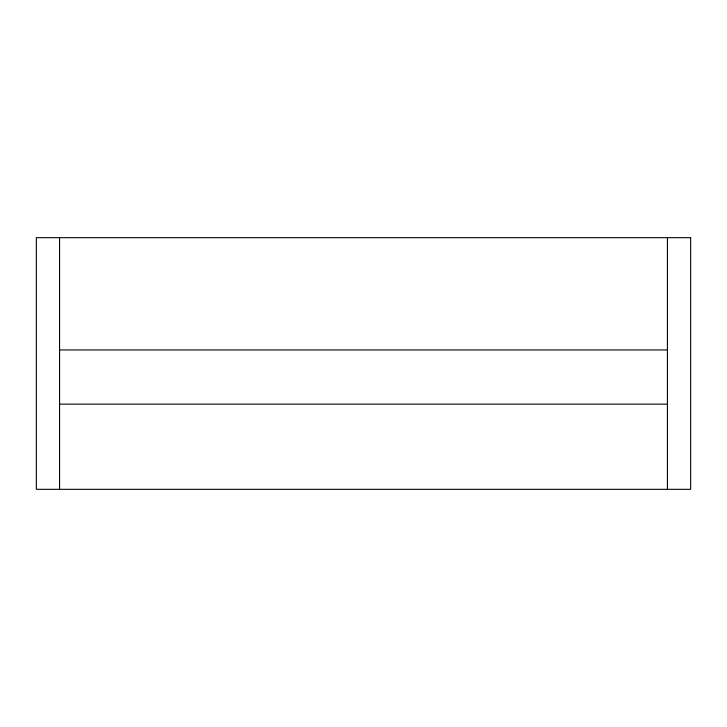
<?xml version="1.0" encoding="UTF-8"?>
<svg xmlns="http://www.w3.org/2000/svg" width="727" height="727" viewBox="0 0 727 727"><rect width="100%" height="100%" fill="white"/><g stroke="black" fill="none" stroke-linecap="round" stroke-linejoin="round"><path stroke-width="1.09" d="M59.578 349.951L667.422 349.951M59.578 404.148L667.422 404.148M667.422 237.674L667.422 489.326M59.578 237.674L59.578 489.326M690.65 237.674L36.35 237.674L36.35 489.326L690.65 489.326L690.65 237.674"/></g></svg>
